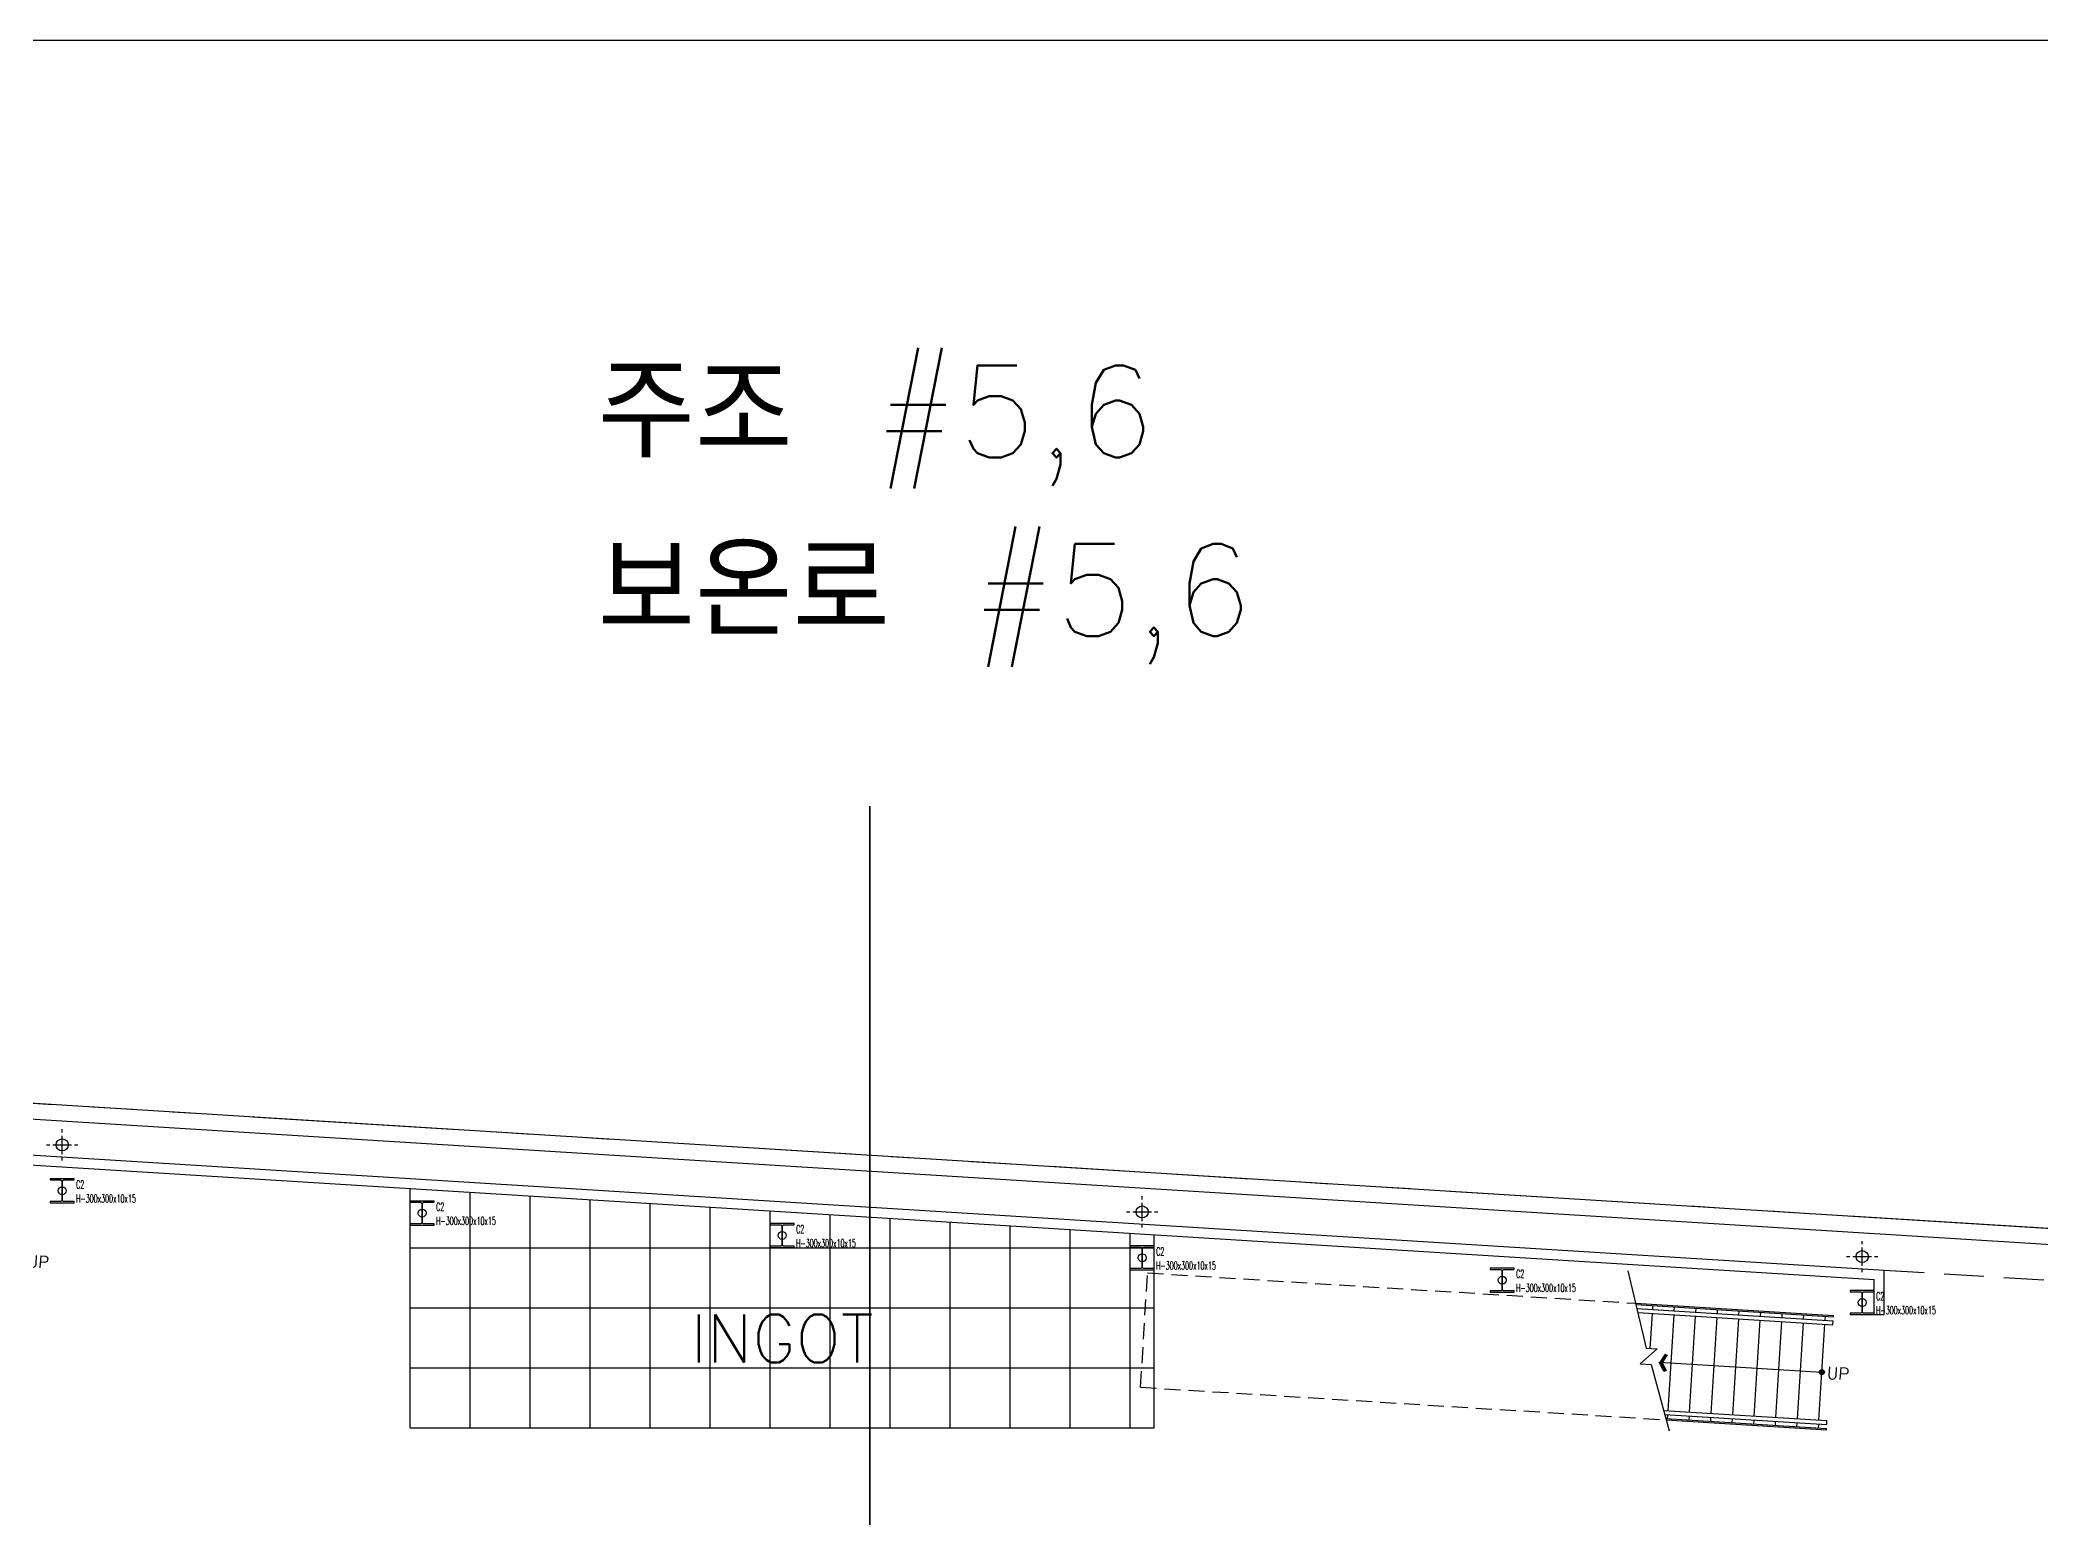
# Model space of a CAD drawing. Header units: millimetres. Extents: x 10462777 to 22643323, y 453826 to 1389191.
# Drawn here: x 11290355 to 11315366, y 619884 to 638352 of the extents above; entities that cross this region are included whole.
import ezdxf
from ezdxf.enums import TextEntityAlignment as Align

# ---------------------------------------------------------------- set-up
doc = ezdxf.new("R2010")
doc.units = ezdxf.units.MM
doc.header["$LTSCALE"] = 200
doc.header["$MEASUREMENT"] = 0
for name, pattern in [('HIDDEN', [3.75, 2.5, -1.25]), ('HIDDENX2', [0.75, 0.5, -0.25]), ('PHANTOM', [2.5, 1.25, -0.25, 0.25, -0.25, 0.25, -0.25])]:
    doc.linetypes.add(name, pattern=pattern)
doc.layers.get('0').update_dxf_attribs({"linetype": 'CONTINUOUS'})
for name, color, linetype in [('COL', 2, 'CONTINUOUS'), ('EL', 9, 'CONTINUOUS'), ('ext', 4, 'CONTINUOUS'), ('HAT-T', 8, 'CONTINUOUS'), ('HATCH', 8, 'CONTINUOUS'), ('ma', 7, 'HIDDEN'), ('panel', 4, 'CONTINUOUS'), ('TEXT', 7, 'CONTINUOUS'), ('대지경계', 2, 'CONTINUOUS'), ('도면층6', 6, 'CONTINUOUS')]:
    doc.layers.add(name, color=color, linetype=linetype)
doc.layers.add('No_Print', color=153, linetype='CONTINUOUS', plot=False)
doc.styles.add('HYwulM', font='txt.shx ', dxfattribs={"bigfont": ' whgtxt.shx'})
doc.styles.add('HY울릉도L', font='txt.shx ', dxfattribs={"bigfont": ' whgtxt.shx'})

msp = doc.modelspace()

# ---------------------------------------------------------------- hatches: boundary and pattern name
at = {"layer": 'EL'}
h = msp.add_hatch(color=256, dxfattribs=at)
h.paths.add_polyline_path([(11310666.99482, 621938.71057), (11310693.70966, 621920.64458), (11310631.45596, 621828.58777), (11310594.31072, 621831.22994)])
h.paths.add_polyline_path([(11310680.0226, 621728.22359), (11310651.01957, 621714.12086), (11310594.31072, 621831.22994), (11310631.21203, 621828.60512)])
h = msp.add_hatch(color=256, dxfattribs=at)
h.paths.add_polyline_path([(11312630.59754, 621736.66185), (11312626.7404, 621674.28099, 1)])
h.paths.add_polyline_path([(11312630.59754, 621736.66185, 0.4142135624), (11312597.47854, 621707.39999), (11312628.66897, 621705.47142)])
h.paths.add_polyline_path([(11312626.7404, 621674.28099), (11312628.66897, 621705.47142), (11312597.47854, 621707.39999, 0.4142135624)])

# ---------------------------------------------------------------- linework, layer by layer
at = {"color": 30, "lineweight": 35, "ltscale": 10}
msp.add_line((11300728.46507, 628778.28515), (11300728.46507, 610002.16173), dxfattribs=at)
at = {"layer": 'COL'}
for points in [[(11290626.32522, 623853.29007, -0.4142135624), (11290610.32522, 623837.29007), (11290481.32522, 623837.29007), (11290481.32522, 623822.29007), (11290781.32522, 623822.29007), (11290781.32522, 623837.29007), (11290652.32522, 623837.29007, -0.4142135624), (11290636.32522, 623853.29007), (11290636.32522, 624091.29007, -0.4142135624), (11290652.32522, 624107.29007), (11290781.32522, 624107.29007), (11290781.32522, 624122.29007), (11290481.32522, 624122.29007), (11290481.32522, 624107.29007), (11290610.32522, 624107.29007, -0.4142135624), (11290626.32522, 624091.29007)], [(11295126.32522, 623574.03394, -0.4142135624), (11295110.32522, 623558.03394), (11294981.32522, 623558.03394), (11294981.32522, 623543.03394), (11295281.32522, 623543.03394), (11295281.32522, 623558.03394), (11295152.32522, 623558.03394, -0.4142135624), (11295136.32522, 623574.03394), (11295136.32522, 623812.03394, -0.4142135624), (11295152.32522, 623828.03394), (11295281.32522, 623828.03394), (11295281.32522, 623843.03394), (11294981.32522, 623843.03394), (11294981.32522, 623828.03394), (11295110.32522, 623828.03394, -0.4142135624), (11295126.32522, 623812.03394)], [(11299626.32522, 623294.77781, -0.4142135624), (11299610.32522, 623278.77781), (11299481.32522, 623278.77781), (11299481.32522, 623263.77781), (11299781.32522, 623263.77781), (11299781.32522, 623278.77781), (11299652.32522, 623278.77781, -0.4142135624), (11299636.32522, 623294.77781), (11299636.32522, 623532.77781, -0.4142135624), (11299652.32522, 623548.77781), (11299781.32522, 623548.77781), (11299781.32522, 623563.77781), (11299481.32522, 623563.77781), (11299481.32522, 623548.77781), (11299610.32522, 623548.77781, -0.4142135624), (11299626.32522, 623532.77781)], [(11304126.32522, 623015.52169, -0.4142135624), (11304110.32522, 622999.52169), (11303981.32522, 622999.52169), (11303981.32522, 622984.52169), (11304281.32522, 622984.52169), (11304281.32522, 622999.52169), (11304152.32522, 622999.52169, -0.4142135624), (11304136.32522, 623015.52169), (11304136.32522, 623253.52169, -0.4142135624), (11304152.32522, 623269.52169), (11304281.32522, 623269.52169), (11304281.32522, 623284.52169), (11303981.32522, 623284.52169), (11303981.32522, 623269.52169), (11304110.32522, 623269.52169, -0.4142135624), (11304126.32522, 623253.52169)], [(11308626.32522, 622736.26556, -0.4142135624), (11308610.32522, 622720.26556), (11308481.32522, 622720.26556), (11308481.32522, 622705.26556), (11308781.32522, 622705.26556), (11308781.32522, 622720.26556), (11308652.32522, 622720.26556, -0.4142135624), (11308636.32522, 622736.26556), (11308636.32522, 622974.26556, -0.4142135624), (11308652.32522, 622990.26556), (11308781.32522, 622990.26556), (11308781.32522, 623005.26556), (11308481.32522, 623005.26556), (11308481.32522, 622990.26556), (11308610.32522, 622990.26556, -0.4142135624), (11308626.32522, 622974.26556)], [(11313126.32522, 622457.00944, -0.4142135624), (11313110.32522, 622441.00944), (11312981.32522, 622441.00944), (11312981.32522, 622426.00944), (11313281.32522, 622426.00944), (11313281.32522, 622441.00944), (11313152.32522, 622441.00944, -0.4142135624), (11313136.32522, 622457.00944), (11313136.32522, 622695.00944, -0.4142135624), (11313152.32522, 622711.00944), (11313281.32522, 622711.00944), (11313281.32522, 622726.00944), (11312981.32522, 622726.00944), (11312981.32522, 622711.00944), (11313110.32522, 622711.00944, -0.4142135624), (11313126.32522, 622695.00944)]]:
    msp.add_lwpolyline(points, format="xyb", close=True, dxfattribs=at)
at = {"layer": 'EL', "linetype": 'HIDDENX2', "ltscale": 2}
for p, q in [((11304110.68416, 621517.69587), (11304199.25517, 622944.95028)), ((11304199.25517, 622944.95028), (11310299.58734, 622566.38248)), ((11304110.68416, 621517.69587), (11310682.16588, 621109.88997))]:
    msp.add_line(p, q, dxfattribs=at)
at = {"layer": 'EL'}
for p, q in [((11310203.97664, 622969.98973), (11310432.80408, 622004.02657)), ((11310299.58734, 622566.38248), (11312772.76248, 622412.90485)), ((11310303.20065, 622551.12939), (11312771.83341, 622397.93365)), ((11310315.24502, 622500.28577), (11312768.73652, 622348.02965)), ((11310327.28938, 622449.44215), (11312765.63964, 622298.12565)), ((11310482.84921, 622000.93218), (11310509.97881, 622438.10501)), ((11310513.07569, 622488.00901), (11310516.17258, 622537.91301)), ((11310705.13509, 621223.6858), (11310779.46041, 622421.38181)), ((11310782.5573, 622471.28581), (11310785.65419, 622521.18981)), ((11310974.61669, 621206.9626), (11311048.94201, 622404.65861)), ((11311052.0389, 622454.56261), (11311055.13579, 622504.46661)), ((11311244.09829, 621190.2394), (11311318.42362, 622387.93542)), ((11311321.5205, 622437.83942), (11311324.61739, 622487.74342)), ((11311513.5799, 621173.5162), (11311587.90522, 622371.21222)), ((11311591.00211, 622421.11622), (11311594.099, 622471.02022)), ((11311783.0615, 621156.79301), (11311857.38682, 622354.48902)), ((11311860.48371, 622404.39302), (11311863.5806, 622454.29702)), ((11312052.54311, 621140.06981), (11312126.86843, 622337.76582)), ((11312129.96532, 622387.66982), (11312133.0622, 622437.57382)), ((11312322.02471, 621123.34661), (11312396.35003, 622321.04263)), ((11312399.44692, 622370.94663), (11312402.54381, 622420.85063)), ((11312591.50631, 621106.62341), (11312665.83163, 622304.31943)), ((11312668.92852, 622354.22343), (11312672.02541, 622404.12743)), ((11312765.63964, 622298.12565), (11312768.73652, 622348.02965)), ((11312771.83341, 622397.93365), (11312772.76248, 622412.90485)), ((11310568.94111, 621995.60893), (11310356.97949, 621808.33301)), ((11310356.97949, 621808.33301), (11310493.11653, 621799.91537)), ((11310432.80408, 622004.02657), (11310568.94111, 621995.60893)), ((11310493.11653, 621799.91537), (11310720.20442, 620971.05026)), ((11310651.01957, 621714.12086), (11310594.31072, 621831.22994)), ((11310594.31072, 621831.22994), (11312628.66897, 621705.47142)), ((11310621.02556, 621813.16395), (11310693.70966, 621920.64458)), ((11310693.70966, 621920.64458), (11310631.31897, 621828.3852)), ((11310631.31897, 621828.3852), (11310680.0226, 621728.22359)), ((11310680.0226, 621728.22359), (11310651.01957, 621714.12086)), ((11310650.05221, 621227.10407), (11312691.31431, 621100.42964)), ((11310664.01467, 621176.14142), (11312688.21743, 621050.52564)), ((11310677.97714, 621125.17877), (11312685.12054, 621000.62163)), ((11310682.16588, 621109.88997), (11312684.19147, 620985.65043)), ((11310698.94131, 621123.87779), (11310702.0382, 621173.78179)), ((11310968.42291, 621107.1546), (11310971.5198, 621157.0586)), ((11311237.90452, 621090.4314), (11311241.00141, 621140.3354)), ((11311507.38612, 621073.7082), (11311510.48301, 621123.6122)), ((11311776.86772, 621056.985), (11311779.96461, 621106.889)), ((11312046.34933, 621040.26181), (11312049.44622, 621090.16581)), ((11312315.83093, 621023.53861), (11312318.92782, 621073.44261)), ((11312585.31254, 621006.81541), (11312588.40942, 621056.71941)), ((11312688.21743, 621050.52564), (11312691.31431, 621100.42964)), ((11312684.19147, 620985.65043), (11312685.12054, 621000.62163))]:
    msp.add_line(p, q, dxfattribs=at)
msp.add_circle((11312628.66897, 621705.47142), 31.25, dxfattribs=at)
at = {"layer": 'ext', "color": 4}
for p, q in [((11365370.32523, 620401.20667), (11217401.99534, 629586.97728)), ((11365170.32523, 620213.23751), (11217573.36768, 629375.95359))]:
    msp.add_line(p, q, dxfattribs=at)
at = {"layer": 'HAT-T', "linetype": 'Continuous'}
for p, q in [((11295731.32522, 621010.88492), (11295731.32522, 623953.87209)), ((11296481.32522, 621010.88492), (11296481.32522, 623907.3294)), ((11297231.32522, 621010.88492), (11297231.32522, 623860.78671)), ((11297981.32522, 621010.88492), (11297981.32522, 623814.24402)), ((11298731.32522, 621010.88492), (11298731.32522, 623767.70133)), ((11299481.32522, 621010.88492), (11299481.32522, 623721.15865)), ((11300231.32522, 621010.88492), (11300231.32522, 623674.61596)), ((11300981.32522, 621010.88492), (11300981.32522, 623628.07327)), ((11301731.32522, 621010.88492), (11301731.32522, 623581.53058)), ((11302481.32522, 621010.88492), (11302481.32522, 623534.9879)), ((11303231.32522, 621010.88492), (11303231.32522, 623488.44521)), ((11303981.32522, 621010.88492), (11303981.32522, 623441.90252)), ((11294981.32522, 623260.88492), (11304281.32522, 623260.88492)), ((11294981.32522, 622510.88492), (11304281.32522, 622510.88492)), ((11294981.32522, 621760.88492), (11304281.32522, 621760.88492))]:
    msp.add_line(p, q, dxfattribs=at)
at = {"layer": 'HATCH'}
for p, q in [((11290436.32523, 624545.89137), (11290476.32523, 624545.89137)), ((11290516.32523, 624545.89137), (11290746.32522, 624545.89137)), ((11290631.32522, 624700.89137), (11290631.32522, 624740.89137)), ((11290631.32522, 624430.89137), (11290631.32522, 624660.89137)), ((11290786.32522, 624545.89137), (11290826.32522, 624545.89137)), ((11290631.32522, 624350.89137), (11290631.32522, 624390.89137)), ((11304131.32522, 623863.12299), (11304131.32522, 623903.12299)), ((11304131.32522, 623593.123), (11304131.32522, 623823.123)), ((11303936.32523, 623708.123), (11303976.32523, 623708.123)), ((11304016.32523, 623708.123), (11304246.32522, 623708.123)), ((11304131.32522, 623513.123), (11304131.32522, 623553.123)), ((11304286.32522, 623708.123), (11304326.32522, 623708.123)), ((11313131.32522, 623304.61074), (11313131.32522, 623344.61074)), ((11312936.32523, 623149.61074), (11312976.32523, 623149.61074)), ((11313016.32523, 623149.61074), (11313246.32522, 623149.61074)), ((11313131.32522, 623034.61074), (11313131.32522, 623264.61074)), ((11313286.32522, 623149.61074), (11313326.32522, 623149.61074)), ((11313131.32522, 622954.61074), (11313131.32522, 622994.61074))]:
    msp.add_line(p, q, dxfattribs=at)
for centre in [(11290631.32522, 624545.89137), (11304131.32522, 623708.123), (11313131.32522, 623149.61074)]:
    msp.add_ellipse(centre, major_axis=(-53.03301, 53.03301), ratio=1, start_param=-0.7853981634, end_param=5.4977871438, dxfattribs=at)
at = {"layer": 'ma'}
msp.add_line((11313406.32522, 622982.25654), (11336508.82522, 621548.58661), dxfattribs=at)
at = {"layer": 'No_Print'}
for centre in [(11290631.32522, 623972.29007), (11295131.32522, 623693.03394), (11299631.32522, 623413.77781), (11304131.32522, 623134.52169), (11308631.32522, 622855.26556), (11313131.32522, 622576.00944)]:
    msp.add_circle(centre, 50, dxfattribs=at)
at = {"layer": 'panel'}
for p, q in [((11285910.55823, 624563.31861), (11313281.32522, 622864.77319)), ((11285918.30045, 624688.07861), (11313406.32522, 622982.25654)), ((11294981.32522, 621010.88492), (11294981.32522, 624000.41477)), ((11304281.32522, 621010.88492), (11304281.32522, 623423.28545)), ((11313281.32522, 622426.00944), (11313281.32522, 622864.77319)), ((11313406.32522, 622426.00944), (11313406.32522, 622982.25654)), ((11313281.32522, 622426.00944), (11313406.32522, 622426.00944)), ((11294981.32522, 621010.88492), (11304281.32522, 621010.88492))]:
    msp.add_line(p, q, dxfattribs=at)
at = {"layer": '대지경계', "linetype": 'PHANTOM', "ltscale": 10}
msp.add_line((11365370.32523, 620401.20667), (11217401.99534, 629586.97728), dxfattribs=at)
at = {"layer": '도면층6'}
msp.add_line((11207429.28781, 638351.86326), (11376498.25441, 638351.86326), dxfattribs=at)

# ---------------------------------------------------------------- texts
at = {"color": 30, "lineweight": 35, "ltscale": 10, "style": 'HY울릉도L'}
for s, p in [('주조 #5,6', (11297323.51569, 633709.81038)), ('보온로 #5,6', (11297323.51569, 631479.03277))]:
    msp.add_text(s, height=1152, dxfattribs=at).set_placement(p, align=Align.MIDDLE_LEFT)
at = {"layer": 'No_Print', "style": 'HYwulM', "width": 0.5}
for s, p in [('C2', (11290805.16001, 624051.39936)), ('H-300x300x10x15', (11290805.16001, 623875.38924)), ('C2', (11295305.16001, 623772.14323)), ('H-300x300x10x15', (11295305.16001, 623596.13311)), ('C2', (11299805.16001, 623492.8871)), ('H-300x300x10x15', (11299805.16001, 623316.87699)), ('C2', (11304305.16001, 623213.63098)), ('H-300x300x10x15', (11304305.16001, 623037.62086)), ('C2', (11308805.16001, 622934.37485)), ('H-300x300x10x15', (11308805.16001, 622758.36473)), ('C2', (11313305.16001, 622655.11872)), ('H-300x300x10x15', (11313305.16001, 622479.10861))]:
    msp.add_text(s, height=100, dxfattribs=at).set_placement(p, align=Align.MIDDLE_LEFT)
at = {"layer": 'TEXT', "color": 7, "style": 'HY울릉도L'}
for p in [(11290187.14736, 623019.68807), (11312687.14736, 621623.40744)]:
    msp.add_text('UP', height=150, rotation=356.461787699, dxfattribs=at).set_placement(p)
msp.add_text('INGOT', height=600, dxfattribs=at).set_placement((11299631.32522, 622125.99405), align=Align.MIDDLE)

doc.saveas('drawing.dxf')
